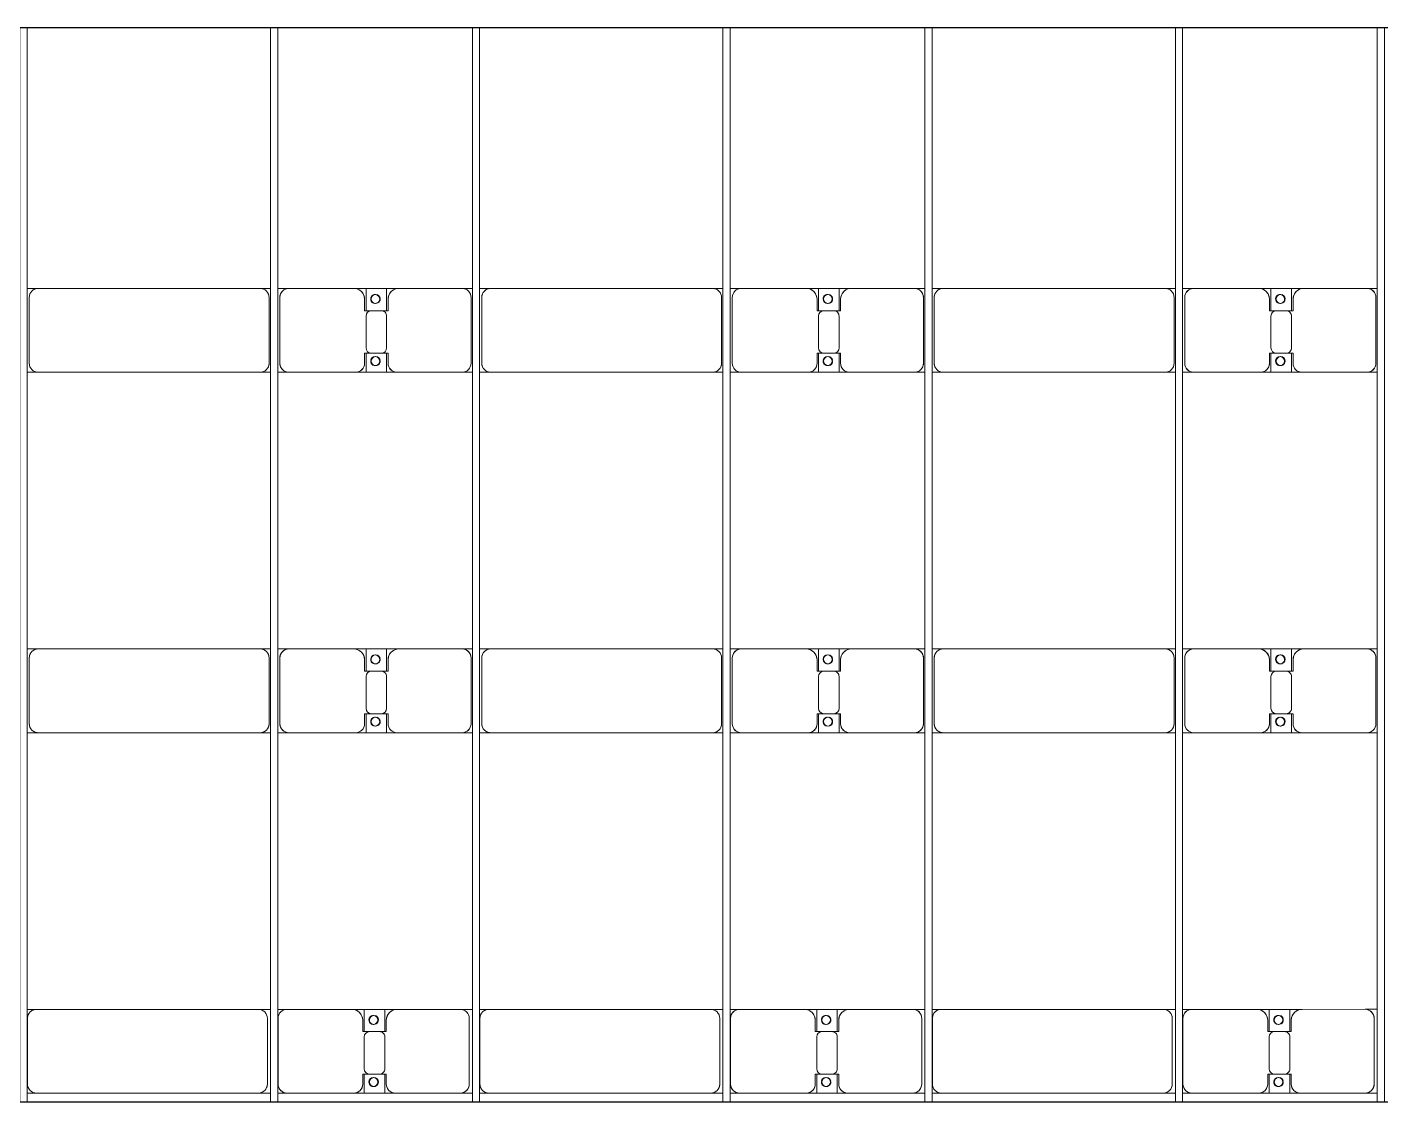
# Model space of a CAD drawing. Header units: millimetres. Extents: x -248177 to 167033, y 156986 to 268923.
# Drawn here: x -211514 to -204003, y 234459 to 240423 of the extents above; entities that cross this region are included whole.
import ezdxf

# ---------------------------------------------------------------- set-up
doc = ezdxf.new("R2010")
doc.units = ezdxf.units.MM
for name, color, linetype, lineweight in [('A-DETL-MBND', 5, 'Continuous', 9), ('A-GENM', 13, 'Continuous', 9), ('S-BEAM', 12, 'Continuous', 9)]:
    doc.layers.add(name, color=color, linetype=linetype, lineweight=lineweight)

# ---------------------------------------------------------------- blocks, each defined once
blk = doc.blocks.new('Dai phao do pin - DẢI PHAO ĐỠ PIN-V11-BỐ TRÍ KHUNG KẾT CẤU BÈ PIN 02')
at = {"layer": 'A-DETL-MBND', "color": 8}
for p, q in [((14377.8, 241.6), (14439.7, 241.6)), ((14377.8, 241.6), (14439.7, 241.6)), ((15670.3, 241.6), (14439.7, 241.6)), ((15670.3, 241.6), (15727.8, 241.6)), ((15670.3, 241.6), (15727.8, 241.6)), ((15767.8, 241.6), (15829.7, 241.6)), ((15767.8, 241.6), (15829.7, 241.6)), ((16189.7, 241.6), (15829.7, 241.6)), ((16189.7, 241.6), (16372.2, 241.6)), ((16372.2, 241.6), (16189.7, 241.6)), ((16257.8, 241.6), (16440.3, 241.6)), ((16257.8, 116.2), (16257.8, 241.6)), ((16440.3, 241.6), (16257.8, 241.6)), ((16372.2, 241.6), (16372.2, 116.2)), ((16790.3, 241.6), (16440.3, 241.6)), ((16790.3, 241.6), (16847.8, 241.6)), ((16790.3, 241.6), (16847.8, 241.6)), ((16887.8, 241.6), (16949.7, 241.6)), ((16887.8, 241.6), (16949.7, 241.6)), ((18180.3, 241.6), (16949.7, 241.6)), ((18180.3, 241.6), (18237.8, 241.6)), ((18180.3, 241.6), (18237.8, 241.6)), ((18277.8, 241.6), (18339.7, 241.6)), ((18277.8, 241.6), (18339.7, 241.6)), ((18699.7, 241.6), (18339.7, 241.6)), ((18699.7, 241.6), (18882.2, 241.6)), ((18882.2, 241.6), (18699.7, 241.6)), ((18767.8, 241.6), (18950.3, 241.6)), ((18767.8, 116.2), (18767.8, 241.6)), ((18950.3, 241.6), (18767.8, 241.6)), ((18882.2, 241.6), (18882.2, 116.2)), ((19300.3, 241.6), (18950.3, 241.6)), ((19300.3, 241.6), (19357.8, 241.6)), ((19300.3, 241.6), (19357.8, 241.6)), ((19397.8, 241.6), (19459.7, 241.6)), ((19397.8, 241.6), (19459.7, 241.6)), ((20690.3, 241.6), (19459.7, 241.6)), ((20690.3, 241.6), (20747.8, 241.6)), ((20690.3, 241.6), (20747.8, 241.6)), ((20787.8, 241.6), (20849.7, 241.6)), ((20787.8, 241.6), (20849.7, 241.6)), ((21209.7, 241.6), (20849.7, 241.6)), ((21209.7, 241.6), (21392.2, 241.6)), ((21392.2, 241.6), (21209.7, 241.6)), ((21277.8, 241.6), (21460.3, 241.6)), ((21277.8, 116.2), (21277.8, 241.6)), ((21460.3, 241.6), (21277.8, 241.6)), ((21392.2, 241.6), (21392.2, 116.2)), ((21810.3, 241.6), (21460.3, 241.6)), ((21810.3, 241.6), (21867.8, 241.6)), ((21810.3, 241.6), (21867.8, 241.6)), ((14389.7, 191.6), (14389.7, -173.4)), ((15720.3, -173.4), (15720.3, 191.6)), ((15779.7, 191.6), (15779.7, -173.4)), ((16249.7, 118.2), (16249.7, 181.6)), ((16380.3, 181.6), (16380.3, 118.2)), ((16840.3, -173.4), (16840.3, 191.6)), ((16899.7, 191.6), (16899.7, -173.4)), ((18230.3, -173.4), (18230.3, 191.6)), ((18289.7, 191.6), (18289.7, -173.4)), ((18759.7, 118.2), (18759.7, 181.6)), ((18890.3, 181.6), (18890.3, 118.2)), ((19350.3, -173.4), (19350.3, 191.6)), ((19409.7, 191.6), (19409.7, -173.4)), ((20740.3, -173.4), (20740.3, 191.6)), ((20799.7, 191.6), (20799.7, -173.4)), ((21269.7, 118.2), (21269.7, 181.6)), ((21400.3, 181.6), (21400.3, 118.2)), ((21860.3, -173.4), (21860.3, 191.6)), ((16342.2, 118.2), (16249.7, 118.2)), ((16257.8, 88.2), (16257.8, -88.2)), ((16380.3, 118.2), (16287.8, 118.2)), ((16372.2, -88.2), (16372.2, 88.2)), ((18852.2, 118.2), (18759.7, 118.2)), ((18767.8, 88.2), (18767.8, -88.2)), ((18890.3, 118.2), (18797.8, 118.2)), ((18882.2, -88.2), (18882.2, 88.2)), ((21362.2, 118.2), (21269.7, 118.2)), ((21277.8, 88.2), (21277.8, -88.2)), ((21400.3, 118.2), (21307.8, 118.2)), ((21392.2, -88.2), (21392.2, 88.2)), ((16249.7, -173.4), (16249.7, -118.2)), ((16249.7, -118.2), (16342.2, -118.2)), ((16257.8, -223.4), (16257.8, -116.2)), ((16287.8, -118.2), (16380.3, -118.2)), ((16372.2, -116.2), (16372.2, -223.4)), ((16380.3, -118.2), (16380.3, -173.4)), ((18759.7, -173.4), (18759.7, -118.2)), ((18759.7, -118.2), (18852.2, -118.2)), ((18767.8, -223.4), (18767.8, -116.2)), ((18797.8, -118.2), (18890.3, -118.2)), ((18882.2, -116.2), (18882.2, -223.4)), ((18890.3, -118.2), (18890.3, -173.4)), ((21269.7, -173.4), (21269.7, -118.2)), ((21269.7, -118.2), (21362.2, -118.2)), ((21277.8, -223.4), (21277.8, -116.2)), ((21307.8, -118.2), (21400.3, -118.2)), ((21392.2, -116.2), (21392.2, -223.4)), ((21400.3, -118.2), (21400.3, -173.4)), ((14439.7, -223.4), (14377.8, -223.4)), ((14439.7, -223.4), (14377.8, -223.4)), ((14439.7, -223.4), (15670.3, -223.4)), ((15727.8, -223.4), (15670.3, -223.4)), ((15727.8, -223.4), (15670.3, -223.4)), ((15829.7, -223.4), (15767.8, -223.4)), ((15829.7, -223.4), (15767.8, -223.4)), ((15829.7, -223.4), (16199.7, -223.4)), ((16372.2, -223.4), (16199.7, -223.4)), ((16199.7, -223.4), (16372.2, -223.4)), ((16430.3, -223.4), (16257.8, -223.4)), ((16257.8, -223.4), (16430.3, -223.4)), ((16430.3, -223.4), (16790.3, -223.4)), ((16847.8, -223.4), (16790.3, -223.4)), ((16847.8, -223.4), (16790.3, -223.4)), ((16949.7, -223.4), (16887.8, -223.4)), ((16949.7, -223.4), (16887.8, -223.4)), ((16949.7, -223.4), (18180.3, -223.4)), ((18237.8, -223.4), (18180.3, -223.4)), ((18237.8, -223.4), (18180.3, -223.4)), ((18339.7, -223.4), (18277.8, -223.4)), ((18339.7, -223.4), (18277.8, -223.4)), ((18339.7, -223.4), (18709.7, -223.4)), ((18882.2, -223.4), (18709.7, -223.4)), ((18709.7, -223.4), (18882.2, -223.4)), ((18940.3, -223.4), (18767.8, -223.4)), ((18767.8, -223.4), (18940.3, -223.4)), ((18940.3, -223.4), (19300.3, -223.4)), ((19357.8, -223.4), (19300.3, -223.4)), ((19357.8, -223.4), (19300.3, -223.4)), ((19459.7, -223.4), (19397.8, -223.4)), ((19459.7, -223.4), (19397.8, -223.4)), ((19459.7, -223.4), (20690.3, -223.4)), ((20747.8, -223.4), (20690.3, -223.4)), ((20747.8, -223.4), (20690.3, -223.4)), ((20849.7, -223.4), (20787.8, -223.4)), ((20849.7, -223.4), (20787.8, -223.4)), ((20849.7, -223.4), (21219.7, -223.4)), ((21392.2, -223.4), (21219.7, -223.4)), ((21219.7, -223.4), (21392.2, -223.4)), ((21450.3, -223.4), (21277.8, -223.4)), ((21277.8, -223.4), (21450.3, -223.4)), ((21450.3, -223.4), (21810.3, -223.4)), ((21867.8, -223.4), (21810.3, -223.4)), ((21867.8, -223.4), (21810.3, -223.4))]:
    blk.add_line(p, q, dxfattribs=at)
for centre, radius, start, end in [((14439.7, 191.6), 50, 90, 180), ((14439.7, 191.6), 50, 105, 135), ((15670.3, 191.6), 50, 360, 90), ((15670.3, 191.6), 50, 60, 90), ((15829.7, 191.6), 50, 90, 180), ((15829.7, 191.6), 50, 105, 180), ((16189.7, 181.6), 60, 0, 90), ((16189.7, 181.6), 60, 0, 60), ((16440.3, 181.6), 60, 90, 180), ((16440.3, 181.6), 60, 120, 180), ((16790.3, 191.6), 50, 0, 90), ((16790.3, 191.6), 50, 0, 75), ((16949.7, 191.6), 50, 90, 180), ((16949.7, 191.6), 50, 105, 135), ((18180.3, 191.6), 50, 360, 90), ((18180.3, 191.6), 50, 60, 90), ((18339.7, 191.6), 50, 90, 180), ((18339.7, 191.6), 50, 105, 180), ((18699.7, 181.6), 60, 360, 90), ((18699.7, 181.6), 60, 360, 60), ((18950.3, 181.6), 60, 90, 180), ((18950.3, 181.6), 60, 120, 180), ((19300.3, 191.6), 50, 360, 90), ((19300.3, 191.6), 50, 360, 75), ((19459.7, 191.6), 50, 90, 180), ((19459.7, 191.6), 50, 105, 135), ((20690.3, 191.6), 50, 360, 90), ((20690.3, 191.6), 50, 60, 90), ((20849.7, 191.6), 50, 90, 180), ((20849.7, 191.6), 50, 105, 180), ((21209.7, 181.6), 60, 0, 90), ((21209.7, 181.6), 60, 0, 60), ((21460.3, 181.6), 60, 90, 180), ((21460.3, 181.6), 60, 120, 180), ((21810.3, 191.6), 50, 360, 90), ((21810.3, 191.6), 50, 360, 75), ((14439.7, 191.6), 50, 150, 180), ((15670.3, 191.6), 50, 15, 30), ((16308.6, 183.2), 25, 0, 180), ((16308.6, 183.2), 25, 180, 0), ((16308.6, 183.2), 25, 0, 165), ((16311.4, 183.2), 25, 360, 180), ((16311.4, 183.2), 25, 90, 180), ((16311.4, 183.2), 25, 180, 0), ((16311.4, 183.2), 25, 180, 300), ((16308.6, 183.2), 25, 210, 0), ((16311.4, 183.2), 25, 15, 75), ((16311.4, 183.2), 25, 330, 345), ((16949.7, 191.6), 50, 150, 180), ((18180.3, 191.6), 50, 15, 30), ((18818.6, 183.2), 25, 0, 180), ((18818.6, 183.2), 25, 180, 360), ((18818.6, 183.2), 25, 0, 165), ((18821.4, 183.2), 25, 0, 180), ((18821.4, 183.2), 25, 90, 180), ((18821.4, 183.2), 25, 180, 0), ((18821.4, 183.2), 25, 180, 300), ((18818.6, 183.2), 25, 210, 0), ((18821.4, 183.2), 25, 15, 75), ((18821.4, 183.2), 25, 330, 345), ((19459.7, 191.6), 50, 150, 180), ((20690.3, 191.6), 50, 15, 30), ((21328.6, 183.2), 25, 360, 180), ((21328.6, 183.2), 25, 180, 0), ((21328.6, 183.2), 25, 360, 165), ((21331.4, 183.2), 25, 0, 180), ((21331.4, 183.2), 25, 90, 180), ((21331.4, 183.2), 25, 180, 0), ((21331.4, 183.2), 25, 180, 300), ((21328.6, 183.2), 25, 210, 0), ((21331.4, 183.2), 25, 15, 75), ((21331.4, 183.2), 25, 330, 345), ((16287.8, 88.2), 30, 90, 180), ((16342.2, 88.2), 30, 360, 90), ((18797.8, 88.2), 30, 90, 180), ((18852.2, 88.2), 30, 360, 90), ((21307.8, 88.2), 30, 90, 180), ((21362.2, 88.2), 30, 0, 90), ((16287.8, -88.2), 30, 180, 270), ((16308.6, -161.8), 25, 360, 180), ((16308.6, -161.8), 25, 105, 165), ((16311.4, -161.8), 25, 360, 180), ((16311.4, -161.8), 25, 105, 180), ((16308.6, -161.8), 25, 360, 75), ((16311.4, -161.8), 25, 15, 75), ((16342.2, -88.2), 30, 270, 360), ((18797.8, -88.2), 30, 180, 270), ((18818.6, -161.8), 25, 360, 180), ((18818.6, -161.8), 25, 105, 165), ((18821.4, -161.8), 25, 0, 180), ((18821.4, -161.8), 25, 105, 180), ((18818.6, -161.8), 25, 360, 75), ((18821.4, -161.8), 25, 15, 75), ((18852.2, -88.2), 30, 270, 360), ((21307.8, -88.2), 30, 180, 270), ((21328.6, -161.8), 25, 360, 180), ((21328.6, -161.8), 25, 105, 165), ((21331.4, -161.8), 25, 360, 180), ((21331.4, -161.8), 25, 105, 180), ((21328.6, -161.8), 25, 0, 75), ((21331.4, -161.8), 25, 15, 75), ((21362.2, -88.2), 30, 270, 0), ((14439.7, -173.4), 50, 180, 270), ((14439.7, -173.4), 50, 180, 210), ((14439.7, -173.4), 50, 240, 270), ((15670.3, -173.4), 50, 270, 360), ((15670.3, -173.4), 50, 285, 300), ((15670.3, -173.4), 50, 330, 360), ((15829.7, -173.4), 50, 180, 270), ((15829.7, -173.4), 50, 180, 255), ((16199.7, -173.4), 50, 270, 360), ((16199.7, -173.4), 50, 285, 360), ((16308.6, -161.8), 25, 180, 0), ((16308.6, -161.8), 25, 195, 360), ((16311.4, -161.8), 25, 180, 0), ((16311.4, -161.8), 25, 180, 270), ((16311.4, -161.8), 25, 285, 345), ((16430.3, -173.4), 50, 180, 270), ((16430.3, -173.4), 50, 180, 255), ((16790.3, -173.4), 50, 270, 360), ((16790.3, -173.4), 50, 285, 360), ((16949.7, -173.4), 50, 180, 270), ((16949.7, -173.4), 50, 180, 210), ((16949.7, -173.4), 50, 240, 270), ((18180.3, -173.4), 50, 270, 360), ((18180.3, -173.4), 50, 285, 300), ((18180.3, -173.4), 50, 330, 360), ((18339.7, -173.4), 50, 180, 270), ((18339.7, -173.4), 50, 180, 255), ((18709.7, -173.4), 50, 270, 0), ((18709.7, -173.4), 50, 285, 0), ((18818.6, -161.8), 25, 180, 360), ((18818.6, -161.8), 25, 195, 360), ((18821.4, -161.8), 25, 180, 0), ((18821.4, -161.8), 25, 180, 270), ((18821.4, -161.8), 25, 285, 345), ((18940.3, -173.4), 50, 180, 270), ((18940.3, -173.4), 50, 180, 255), ((19300.3, -173.4), 50, 270, 0), ((19300.3, -173.4), 50, 285, 360), ((19459.7, -173.4), 50, 180, 270), ((19459.7, -173.4), 50, 180, 210), ((19459.7, -173.4), 50, 240, 270), ((20690.3, -173.4), 50, 270, 360), ((20690.3, -173.4), 50, 285, 300), ((20690.3, -173.4), 50, 330, 360), ((20849.7, -173.4), 50, 180, 270), ((20849.7, -173.4), 50, 180, 255), ((21219.7, -173.4), 50, 270, 360), ((21219.7, -173.4), 50, 285, 0), ((21328.6, -161.8), 25, 180, 0), ((21328.6, -161.8), 25, 195, 0), ((21331.4, -161.8), 25, 180, 0), ((21331.4, -161.8), 25, 180, 270), ((21331.4, -161.8), 25, 285, 345), ((21450.3, -173.4), 50, 180, 270), ((21450.3, -173.4), 50, 180, 255), ((21810.3, -173.4), 50, 270, 0), ((21810.3, -173.4), 50, 285, 360)]:
    blk.add_arc(centre, radius, start, end, dxfattribs=at)
blk = doc.blocks.new('Dai phao do pin - DẢI PHAO ĐỠ PIN-V12-BỐ TRÍ KHUNG KẾT CẤU BÈ PIN 02')
at = {"layer": 'A-DETL-MBND', "color": 8}
for p, q in [((14377.8, 241.6), (14439.7, 241.6)), ((14377.8, 241.6), (14439.7, 241.6)), ((15670.3, 241.6), (14439.7, 241.6)), ((15670.3, 241.6), (15727.8, 241.6)), ((15670.3, 241.6), (15727.8, 241.6)), ((15767.8, 241.6), (15829.7, 241.6)), ((15767.8, 241.6), (15829.7, 241.6)), ((16189.7, 241.6), (15829.7, 241.6)), ((16189.7, 241.6), (16372.2, 241.6)), ((16372.2, 241.6), (16189.7, 241.6)), ((16257.8, 241.6), (16440.3, 241.6)), ((16257.8, 116.2), (16257.8, 241.6)), ((16440.3, 241.6), (16257.8, 241.6)), ((16372.2, 241.6), (16372.2, 116.2)), ((16790.3, 241.6), (16440.3, 241.6)), ((16790.3, 241.6), (16847.8, 241.6)), ((16790.3, 241.6), (16847.8, 241.6)), ((16887.8, 241.6), (16949.7, 241.6)), ((16887.8, 241.6), (16949.7, 241.6)), ((18180.3, 241.6), (16949.7, 241.6)), ((18180.3, 241.6), (18237.8, 241.6)), ((18180.3, 241.6), (18237.8, 241.6)), ((18277.8, 241.6), (18339.7, 241.6)), ((18277.8, 241.6), (18339.7, 241.6)), ((18699.7, 241.6), (18339.7, 241.6)), ((18699.7, 241.6), (18882.2, 241.6)), ((18882.2, 241.6), (18699.7, 241.6)), ((18767.8, 241.6), (18950.3, 241.6)), ((18767.8, 116.2), (18767.8, 241.6)), ((18950.3, 241.6), (18767.8, 241.6)), ((18882.2, 241.6), (18882.2, 116.2)), ((19300.3, 241.6), (18950.3, 241.6)), ((19300.3, 241.6), (19357.8, 241.6)), ((19300.3, 241.6), (19357.8, 241.6)), ((19397.8, 241.6), (19459.7, 241.6)), ((19397.8, 241.6), (19459.7, 241.6)), ((20690.3, 241.6), (19459.7, 241.6)), ((20690.3, 241.6), (20747.8, 241.6)), ((20690.3, 241.6), (20747.8, 241.6)), ((20787.8, 241.6), (20849.7, 241.6)), ((20787.8, 241.6), (20849.7, 241.6)), ((21209.7, 241.6), (20849.7, 241.6)), ((21209.7, 241.6), (21392.2, 241.6)), ((21392.2, 241.6), (21209.7, 241.6)), ((21277.8, 241.6), (21460.3, 241.6)), ((21277.8, 116.2), (21277.8, 241.6)), ((21460.3, 241.6), (21277.8, 241.6)), ((21392.2, 241.6), (21392.2, 116.2)), ((21810.3, 241.6), (21460.3, 241.6)), ((21810.3, 241.6), (21867.8, 241.6)), ((21810.3, 241.6), (21867.8, 241.6)), ((14389.7, 191.6), (14389.7, -173.4)), ((15720.3, -173.4), (15720.3, 191.6)), ((15779.7, 191.6), (15779.7, -173.4)), ((16249.7, 118.2), (16249.7, 181.6)), ((16380.3, 181.6), (16380.3, 118.2)), ((16840.3, -173.4), (16840.3, 191.6)), ((16899.7, 191.6), (16899.7, -173.4)), ((18230.3, -173.4), (18230.3, 191.6)), ((18289.7, 191.6), (18289.7, -173.4)), ((18759.7, 118.2), (18759.7, 181.6)), ((18890.3, 181.6), (18890.3, 118.2)), ((19350.3, -173.4), (19350.3, 191.6)), ((19409.7, 191.6), (19409.7, -173.4)), ((20740.3, -173.4), (20740.3, 191.6)), ((20799.7, 191.6), (20799.7, -173.4)), ((21269.7, 118.2), (21269.7, 181.6)), ((21400.3, 181.6), (21400.3, 118.2)), ((21860.3, -173.4), (21860.3, 191.6)), ((16342.2, 118.2), (16249.7, 118.2)), ((16257.8, 88.2), (16257.8, -88.2)), ((16380.3, 118.2), (16287.8, 118.2)), ((16372.2, -88.2), (16372.2, 88.2)), ((18852.2, 118.2), (18759.7, 118.2)), ((18767.8, 88.2), (18767.8, -88.2)), ((18890.3, 118.2), (18797.8, 118.2)), ((18882.2, -88.2), (18882.2, 88.2)), ((21362.2, 118.2), (21269.7, 118.2)), ((21277.8, 88.2), (21277.8, -88.2)), ((21400.3, 118.2), (21307.8, 118.2)), ((21392.2, -88.2), (21392.2, 88.2)), ((16249.7, -173.4), (16249.7, -118.2)), ((16249.7, -118.2), (16342.2, -118.2)), ((16257.8, -223.4), (16257.8, -116.2)), ((16287.8, -118.2), (16380.3, -118.2)), ((16372.2, -116.2), (16372.2, -223.4)), ((16380.3, -118.2), (16380.3, -173.4)), ((18759.7, -173.4), (18759.7, -118.2)), ((18759.7, -118.2), (18852.2, -118.2)), ((18767.8, -223.4), (18767.8, -116.2)), ((18797.8, -118.2), (18890.3, -118.2)), ((18882.2, -116.2), (18882.2, -223.4)), ((18890.3, -118.2), (18890.3, -173.4)), ((21269.7, -173.4), (21269.7, -118.2)), ((21269.7, -118.2), (21362.2, -118.2)), ((21277.8, -223.4), (21277.8, -116.2)), ((21307.8, -118.2), (21400.3, -118.2)), ((21392.2, -116.2), (21392.2, -223.4)), ((21400.3, -118.2), (21400.3, -173.4)), ((14439.7, -223.4), (14377.8, -223.4)), ((14439.7, -223.4), (14377.8, -223.4)), ((14439.7, -223.4), (15670.3, -223.4)), ((15727.8, -223.4), (15670.3, -223.4)), ((15727.8, -223.4), (15670.3, -223.4)), ((15829.7, -223.4), (15767.8, -223.4)), ((15829.7, -223.4), (15767.8, -223.4)), ((15829.7, -223.4), (16199.7, -223.4)), ((16372.2, -223.4), (16199.7, -223.4)), ((16199.7, -223.4), (16372.2, -223.4)), ((16430.3, -223.4), (16257.8, -223.4)), ((16257.8, -223.4), (16430.3, -223.4)), ((16430.3, -223.4), (16790.3, -223.4)), ((16847.8, -223.4), (16790.3, -223.4)), ((16847.8, -223.4), (16790.3, -223.4)), ((16949.7, -223.4), (16887.8, -223.4)), ((16949.7, -223.4), (16887.8, -223.4)), ((16949.7, -223.4), (18180.3, -223.4)), ((18237.8, -223.4), (18180.3, -223.4)), ((18237.8, -223.4), (18180.3, -223.4)), ((18339.7, -223.4), (18277.8, -223.4)), ((18339.7, -223.4), (18277.8, -223.4)), ((18339.7, -223.4), (18709.7, -223.4)), ((18882.2, -223.4), (18709.7, -223.4)), ((18709.7, -223.4), (18882.2, -223.4)), ((18940.3, -223.4), (18767.8, -223.4)), ((18767.8, -223.4), (18940.3, -223.4)), ((18940.3, -223.4), (19300.3, -223.4)), ((19357.8, -223.4), (19300.3, -223.4)), ((19357.8, -223.4), (19300.3, -223.4)), ((19459.7, -223.4), (19397.8, -223.4)), ((19459.7, -223.4), (19397.8, -223.4)), ((19459.7, -223.4), (20690.3, -223.4)), ((20747.8, -223.4), (20690.3, -223.4)), ((20747.8, -223.4), (20690.3, -223.4)), ((20849.7, -223.4), (20787.8, -223.4)), ((20849.7, -223.4), (20787.8, -223.4)), ((20849.7, -223.4), (21219.7, -223.4)), ((21392.2, -223.4), (21219.7, -223.4)), ((21219.7, -223.4), (21392.2, -223.4)), ((21450.3, -223.4), (21277.8, -223.4)), ((21277.8, -223.4), (21450.3, -223.4)), ((21450.3, -223.4), (21810.3, -223.4)), ((21867.8, -223.4), (21810.3, -223.4)), ((21867.8, -223.4), (21810.3, -223.4))]:
    blk.add_line(p, q, dxfattribs=at)
for centre, radius, start, end in [((14439.7, 191.6), 50, 90, 180), ((14439.7, 191.6), 50, 105, 135), ((15670.3, 191.6), 50, 360, 90), ((15670.3, 191.6), 50, 60, 90), ((15829.7, 191.6), 50, 90, 180), ((15829.7, 191.6), 50, 105, 180), ((16189.7, 181.6), 60, 0, 90), ((16189.7, 181.6), 60, 0, 60), ((16440.3, 181.6), 60, 90, 180), ((16440.3, 181.6), 60, 120, 180), ((16790.3, 191.6), 50, 0, 90), ((16790.3, 191.6), 50, 0, 75), ((16949.7, 191.6), 50, 90, 180), ((16949.7, 191.6), 50, 105, 135), ((18180.3, 191.6), 50, 360, 90), ((18180.3, 191.6), 50, 60, 90), ((18339.7, 191.6), 50, 90, 180), ((18339.7, 191.6), 50, 105, 180), ((18699.7, 181.6), 60, 360, 90), ((18699.7, 181.6), 60, 360, 60), ((18950.3, 181.6), 60, 90, 180), ((18950.3, 181.6), 60, 120, 180), ((19300.3, 191.6), 50, 360, 90), ((19300.3, 191.6), 50, 360, 75), ((19459.7, 191.6), 50, 90, 180), ((19459.7, 191.6), 50, 105, 135), ((20690.3, 191.6), 50, 360, 90), ((20690.3, 191.6), 50, 60, 90), ((20849.7, 191.6), 50, 90, 180), ((20849.7, 191.6), 50, 105, 180), ((21209.7, 181.6), 60, 0, 90), ((21209.7, 181.6), 60, 0, 60), ((21460.3, 181.6), 60, 90, 180), ((21460.3, 181.6), 60, 120, 180), ((21810.3, 191.6), 50, 360, 90), ((21810.3, 191.6), 50, 360, 75), ((14439.7, 191.6), 50, 150, 180), ((15670.3, 191.6), 50, 15, 30), ((16308.6, 183.2), 25, 0, 180), ((16308.6, 183.2), 25, 180, 0), ((16308.6, 183.2), 25, 0, 165), ((16311.4, 183.2), 25, 360, 180), ((16311.4, 183.2), 25, 90, 180), ((16311.4, 183.2), 25, 180, 0), ((16311.4, 183.2), 25, 180, 300), ((16308.6, 183.2), 25, 210, 0), ((16311.4, 183.2), 25, 15, 75), ((16311.4, 183.2), 25, 330, 345), ((16949.7, 191.6), 50, 150, 180), ((18180.3, 191.6), 50, 15, 30), ((18818.6, 183.2), 25, 0, 180), ((18818.6, 183.2), 25, 180, 360), ((18818.6, 183.2), 25, 0, 165), ((18821.4, 183.2), 25, 0, 180), ((18821.4, 183.2), 25, 90, 180), ((18821.4, 183.2), 25, 180, 0), ((18821.4, 183.2), 25, 180, 300), ((18818.6, 183.2), 25, 210, 0), ((18821.4, 183.2), 25, 15, 75), ((18821.4, 183.2), 25, 330, 345), ((19459.7, 191.6), 50, 150, 180), ((20690.3, 191.6), 50, 15, 30), ((21328.6, 183.2), 25, 360, 180), ((21328.6, 183.2), 25, 180, 0), ((21328.6, 183.2), 25, 360, 165), ((21331.4, 183.2), 25, 0, 180), ((21331.4, 183.2), 25, 90, 180), ((21331.4, 183.2), 25, 180, 0), ((21331.4, 183.2), 25, 180, 300), ((21328.6, 183.2), 25, 210, 0), ((21331.4, 183.2), 25, 15, 75), ((21331.4, 183.2), 25, 330, 345), ((16287.8, 88.2), 30, 90, 180), ((16342.2, 88.2), 30, 360, 90), ((18797.8, 88.2), 30, 90, 180), ((18852.2, 88.2), 30, 360, 90), ((21307.8, 88.2), 30, 90, 180), ((21362.2, 88.2), 30, 0, 90), ((16287.8, -88.2), 30, 180, 270), ((16308.6, -161.8), 25, 360, 180), ((16308.6, -161.8), 25, 105, 165), ((16311.4, -161.8), 25, 360, 180), ((16311.4, -161.8), 25, 105, 180), ((16308.6, -161.8), 25, 360, 75), ((16311.4, -161.8), 25, 15, 75), ((16342.2, -88.2), 30, 270, 360), ((18797.8, -88.2), 30, 180, 270), ((18818.6, -161.8), 25, 360, 180), ((18818.6, -161.8), 25, 105, 165), ((18821.4, -161.8), 25, 0, 180), ((18821.4, -161.8), 25, 105, 180), ((18818.6, -161.8), 25, 360, 75), ((18821.4, -161.8), 25, 15, 75), ((18852.2, -88.2), 30, 270, 360), ((21307.8, -88.2), 30, 180, 270), ((21328.6, -161.8), 25, 360, 180), ((21328.6, -161.8), 25, 105, 165), ((21331.4, -161.8), 25, 360, 180), ((21331.4, -161.8), 25, 105, 180), ((21328.6, -161.8), 25, 0, 75), ((21331.4, -161.8), 25, 15, 75), ((21362.2, -88.2), 30, 270, 0), ((14439.7, -173.4), 50, 180, 270), ((14439.7, -173.4), 50, 180, 210), ((14439.7, -173.4), 50, 240, 270), ((15670.3, -173.4), 50, 270, 360), ((15670.3, -173.4), 50, 285, 300), ((15670.3, -173.4), 50, 330, 360), ((15829.7, -173.4), 50, 180, 270), ((15829.7, -173.4), 50, 180, 255), ((16199.7, -173.4), 50, 270, 360), ((16199.7, -173.4), 50, 285, 360), ((16308.6, -161.8), 25, 180, 0), ((16308.6, -161.8), 25, 195, 360), ((16311.4, -161.8), 25, 180, 0), ((16311.4, -161.8), 25, 180, 270), ((16311.4, -161.8), 25, 285, 345), ((16430.3, -173.4), 50, 180, 270), ((16430.3, -173.4), 50, 180, 255), ((16790.3, -173.4), 50, 270, 360), ((16790.3, -173.4), 50, 285, 360), ((16949.7, -173.4), 50, 180, 270), ((16949.7, -173.4), 50, 180, 210), ((16949.7, -173.4), 50, 240, 270), ((18180.3, -173.4), 50, 270, 360), ((18180.3, -173.4), 50, 285, 300), ((18180.3, -173.4), 50, 330, 360), ((18339.7, -173.4), 50, 180, 270), ((18339.7, -173.4), 50, 180, 255), ((18709.7, -173.4), 50, 270, 0), ((18709.7, -173.4), 50, 285, 0), ((18818.6, -161.8), 25, 180, 360), ((18818.6, -161.8), 25, 195, 360), ((18821.4, -161.8), 25, 180, 0), ((18821.4, -161.8), 25, 180, 270), ((18821.4, -161.8), 25, 285, 345), ((18940.3, -173.4), 50, 180, 270), ((18940.3, -173.4), 50, 180, 255), ((19300.3, -173.4), 50, 270, 0), ((19300.3, -173.4), 50, 285, 360), ((19459.7, -173.4), 50, 180, 270), ((19459.7, -173.4), 50, 180, 210), ((19459.7, -173.4), 50, 240, 270), ((20690.3, -173.4), 50, 270, 360), ((20690.3, -173.4), 50, 285, 300), ((20690.3, -173.4), 50, 330, 360), ((20849.7, -173.4), 50, 180, 270), ((20849.7, -173.4), 50, 180, 255), ((21219.7, -173.4), 50, 270, 360), ((21219.7, -173.4), 50, 285, 0), ((21328.6, -161.8), 25, 180, 0), ((21328.6, -161.8), 25, 195, 0), ((21331.4, -161.8), 25, 180, 0), ((21331.4, -161.8), 25, 180, 270), ((21331.4, -161.8), 25, 285, 345), ((21450.3, -173.4), 50, 180, 270), ((21450.3, -173.4), 50, 180, 255), ((21810.3, -173.4), 50, 270, 0), ((21810.3, -173.4), 50, 285, 360)]:
    blk.add_arc(centre, radius, start, end, dxfattribs=at)
blk = doc.blocks.new('Dai phao do pin - DẢI PHAO ĐỠ PIN-15697-BỐ TRÍ KHUNG KẾT CẤU BÈ PIN 02')
at = {"layer": 'A-DETL-MBND', "color": 8}
for p, q in [((26937.8, 241.6), (26989.7, 241.6)), ((26937.8, 241.6), (26989.7, 241.6)), ((28220.3, 241.6), (26989.7, 241.6)), ((28220.3, 241.6), (28287.8, 241.6)), ((28220.3, 241.6), (28287.8, 241.6)), ((28327.8, 241.6), (28379.7, 241.6)), ((28327.8, 241.6), (28379.7, 241.6)), ((28739.7, 241.6), (28379.7, 241.6)), ((28739.7, 241.6), (28922.2, 241.6)), ((28922.2, 241.6), (28739.7, 241.6)), ((28807.8, 241.6), (28990.3, 241.6)), ((28807.8, 116.2), (28807.8, 241.6)), ((28990.3, 241.6), (28807.8, 241.6)), ((28922.2, 241.6), (28922.2, 116.2)), ((29340.3, 241.6), (28990.3, 241.6)), ((29340.3, 241.6), (29407.8, 241.6)), ((29340.3, 241.6), (29407.8, 241.6)), ((29447.8, 241.6), (29499.7, 241.6)), ((29447.8, 241.6), (29499.7, 241.6)), ((30730.3, 241.6), (29499.7, 241.6)), ((30730.3, 241.6), (30797.8, 241.6)), ((30730.3, 241.6), (30797.8, 241.6)), ((30837.8, 241.6), (30889.7, 241.6)), ((30837.8, 241.6), (30889.7, 241.6)), ((31249.7, 241.6), (30889.7, 241.6)), ((31249.7, 241.6), (31432.2, 241.6)), ((31432.2, 241.6), (31249.7, 241.6)), ((31317.8, 241.6), (31500.3, 241.6)), ((31317.8, 116.2), (31317.8, 241.6)), ((31500.3, 241.6), (31317.8, 241.6)), ((31432.2, 241.6), (31432.2, 116.2)), ((31850.3, 241.6), (31500.3, 241.6)), ((31850.3, 241.6), (31917.8, 241.6)), ((31850.3, 241.6), (31917.8, 241.6)), ((31957.8, 241.6), (32009.7, 241.6)), ((31957.8, 241.6), (32009.7, 241.6)), ((33240.3, 241.6), (32009.7, 241.6)), ((33240.3, 241.6), (33307.8, 241.6)), ((33240.3, 241.6), (33307.8, 241.6)), ((33347.8, 241.6), (33399.7, 241.6)), ((33347.8, 241.6), (33399.7, 241.6)), ((33759.7, 241.6), (33399.7, 241.6)), ((33759.7, 241.6), (33942.2, 241.6)), ((33942.2, 241.6), (33759.7, 241.6)), ((33827.8, 241.6), (34010.3, 241.6)), ((33827.8, 116.2), (33827.8, 241.6)), ((34010.3, 241.6), (33827.8, 241.6)), ((33942.2, 241.6), (33942.2, 116.2)), ((34360.3, 241.6), (34010.3, 241.6)), ((34360.3, 241.6), (34427.8, 241.6)), ((34360.3, 241.6), (34427.8, 241.6)), ((26939.7, 191.6), (26939.7, -173.4)), ((28270.3, -173.4), (28270.3, 191.6)), ((28329.7, 191.6), (28329.7, -173.4)), ((28799.7, 118.2), (28799.7, 181.6)), ((28930.3, 181.6), (28930.3, 118.2)), ((29390.3, -173.4), (29390.3, 191.6)), ((29449.7, 191.6), (29449.7, -173.4)), ((30780.3, -173.4), (30780.3, 191.6)), ((30839.7, 191.6), (30839.7, -173.4)), ((31309.7, 118.2), (31309.7, 181.6)), ((31440.3, 181.6), (31440.3, 118.2)), ((31900.3, -173.4), (31900.3, 191.6)), ((31959.7, 191.6), (31959.7, -173.4)), ((33290.3, -173.4), (33290.3, 191.6)), ((33349.7, 191.6), (33349.7, -173.4)), ((33819.7, 118.2), (33819.7, 181.6)), ((33950.3, 181.6), (33950.3, 118.2)), ((34410.3, -173.4), (34410.3, 191.6)), ((28892.2, 118.2), (28799.7, 118.2)), ((28807.8, 88.2), (28807.8, -88.2)), ((28930.3, 118.2), (28837.8, 118.2)), ((28922.2, -88.2), (28922.2, 88.2)), ((31402.2, 118.2), (31309.7, 118.2)), ((31317.8, 88.2), (31317.8, -88.2)), ((31440.3, 118.2), (31347.8, 118.2)), ((31432.2, -88.2), (31432.2, 88.2)), ((33912.2, 118.2), (33819.7, 118.2)), ((33827.8, 88.2), (33827.8, -88.2)), ((33950.3, 118.2), (33857.8, 118.2)), ((33942.2, -88.2), (33942.2, 88.2)), ((28799.7, -173.4), (28799.7, -118.2)), ((28799.7, -118.2), (28892.2, -118.2)), ((28807.8, -223.4), (28807.8, -116.2)), ((28837.8, -118.2), (28930.3, -118.2)), ((28922.2, -116.2), (28922.2, -223.4)), ((28930.3, -118.2), (28930.3, -173.4)), ((31309.7, -173.4), (31309.7, -118.2)), ((31309.7, -118.2), (31402.2, -118.2)), ((31317.8, -223.4), (31317.8, -116.2)), ((31347.8, -118.2), (31440.3, -118.2)), ((31432.2, -116.2), (31432.2, -223.4)), ((31440.3, -118.2), (31440.3, -173.4)), ((33819.7, -173.4), (33819.7, -118.2)), ((33819.7, -118.2), (33912.2, -118.2)), ((33827.8, -223.4), (33827.8, -116.2)), ((33857.8, -118.2), (33950.3, -118.2)), ((33942.2, -116.2), (33942.2, -223.4)), ((33950.3, -118.2), (33950.3, -173.4)), ((26989.7, -223.4), (26937.8, -223.4)), ((26989.7, -223.4), (26937.8, -223.4)), ((26989.7, -223.4), (28220.3, -223.4)), ((28287.8, -223.4), (28220.3, -223.4)), ((28287.8, -223.4), (28220.3, -223.4)), ((28379.7, -223.4), (28327.8, -223.4)), ((28379.7, -223.4), (28327.8, -223.4)), ((28379.7, -223.4), (28749.7, -223.4)), ((28922.2, -223.4), (28749.7, -223.4)), ((28749.7, -223.4), (28922.2, -223.4)), ((28980.3, -223.4), (28807.8, -223.4)), ((28807.8, -223.4), (28980.3, -223.4)), ((28980.3, -223.4), (29340.3, -223.4)), ((29407.8, -223.4), (29340.3, -223.4)), ((29407.8, -223.4), (29340.3, -223.4)), ((29499.7, -223.4), (29447.8, -223.4)), ((29499.7, -223.4), (29447.8, -223.4)), ((29499.7, -223.4), (30730.3, -223.4)), ((30797.8, -223.4), (30730.3, -223.4)), ((30797.8, -223.4), (30730.3, -223.4)), ((30889.7, -223.4), (30837.8, -223.4)), ((30889.7, -223.4), (30837.8, -223.4)), ((30889.7, -223.4), (31259.7, -223.4)), ((31432.2, -223.4), (31259.7, -223.4)), ((31259.7, -223.4), (31432.2, -223.4)), ((31490.3, -223.4), (31317.8, -223.4)), ((31317.8, -223.4), (31490.3, -223.4)), ((31490.3, -223.4), (31850.3, -223.4)), ((31917.8, -223.4), (31850.3, -223.4)), ((31917.8, -223.4), (31850.3, -223.4)), ((32009.7, -223.4), (31957.8, -223.4)), ((32009.7, -223.4), (31957.8, -223.4)), ((32009.7, -223.4), (33240.3, -223.4)), ((33307.8, -223.4), (33240.3, -223.4)), ((33307.8, -223.4), (33240.3, -223.4)), ((33399.7, -223.4), (33347.8, -223.4)), ((33399.7, -223.4), (33347.8, -223.4)), ((33399.7, -223.4), (33769.7, -223.4)), ((33942.2, -223.4), (33769.7, -223.4)), ((33769.7, -223.4), (33942.2, -223.4)), ((34000.3, -223.4), (33827.8, -223.4)), ((33827.8, -223.4), (34000.3, -223.4)), ((34000.3, -223.4), (34360.3, -223.4)), ((34427.8, -223.4), (34360.3, -223.4)), ((34427.8, -223.4), (34360.3, -223.4))]:
    blk.add_line(p, q, dxfattribs=at)
for centre, radius, start, end in [((26989.7, 191.6), 50, 90, 180), ((26989.7, 191.6), 50, 105, 135), ((28220.3, 191.6), 50, 360, 90), ((28220.3, 191.6), 50, 60, 90), ((28379.7, 191.6), 50, 90, 180), ((28379.7, 191.6), 50, 105, 180), ((28739.7, 181.6), 60, 360, 90), ((28739.7, 181.6), 60, 360, 60), ((28990.3, 181.6), 60, 90, 180), ((28990.3, 181.6), 60, 120, 180), ((29340.3, 191.6), 50, 360, 90), ((29340.3, 191.6), 50, 360, 75), ((29499.7, 191.6), 50, 90, 180), ((29499.7, 191.6), 50, 105, 135), ((30730.3, 191.6), 50, 0, 90), ((30730.3, 191.6), 50, 60, 90), ((30889.7, 191.6), 50, 90, 180), ((30889.7, 191.6), 50, 105, 180), ((31249.7, 181.6), 60, 0, 90), ((31249.7, 181.6), 60, 0, 60), ((31500.3, 181.6), 60, 90, 180), ((31500.3, 181.6), 60, 120, 180), ((31850.3, 191.6), 50, 360, 90), ((31850.3, 191.6), 50, 360, 75), ((32009.7, 191.6), 50, 90, 180), ((32009.7, 191.6), 50, 105, 135), ((33240.3, 191.6), 50, 0, 90), ((33240.3, 191.6), 50, 60, 90), ((33399.7, 191.6), 50, 90, 180), ((33399.7, 191.6), 50, 105, 180), ((33759.7, 181.6), 60, 360, 90), ((33759.7, 181.6), 60, 360, 60), ((34010.3, 181.6), 60, 90, 180), ((34010.3, 181.6), 60, 120, 180), ((34360.3, 191.6), 50, 360, 90), ((34360.3, 191.6), 50, 360, 75), ((26989.7, 191.6), 50, 150, 180), ((28220.3, 191.6), 50, 15, 30), ((28858.6, 183.2), 25, 0, 180), ((28858.6, 183.2), 25, 180, 0), ((28858.6, 183.2), 25, 360, 165), ((28861.4, 183.2), 25, 360, 180), ((28861.4, 183.2), 25, 90, 180), ((28861.4, 183.2), 25, 180, 0), ((28861.4, 183.2), 25, 180, 300), ((28858.6, 183.2), 25, 210, 0), ((28861.4, 183.2), 25, 15, 75), ((28861.4, 183.2), 25, 330, 345), ((29499.7, 191.6), 50, 150, 180), ((30730.3, 191.6), 50, 15, 30), ((31368.6, 183.2), 25, 360, 180), ((31368.6, 183.2), 25, 180, 360), ((31368.6, 183.2), 25, 360, 165), ((31371.4, 183.2), 25, 360, 180), ((31371.4, 183.2), 25, 90, 180), ((31371.4, 183.2), 25, 180, 0), ((31371.4, 183.2), 25, 180, 300), ((31368.6, 183.2), 25, 210, 360), ((31371.4, 183.2), 25, 15, 75), ((31371.4, 183.2), 25, 330, 345), ((32009.7, 191.6), 50, 150, 180), ((33240.3, 191.6), 50, 15, 30), ((33878.6, 183.2), 25, 360, 180), ((33878.6, 183.2), 25, 180, 0), ((33878.6, 183.2), 25, 360, 165), ((33881.4, 183.2), 25, 0, 180), ((33881.4, 183.2), 25, 90, 180), ((33881.4, 183.2), 25, 180, 0), ((33881.4, 183.2), 25, 180, 300), ((33878.6, 183.2), 25, 210, 0), ((33881.4, 183.2), 25, 15, 75), ((33881.4, 183.2), 25, 330, 345), ((28837.8, 88.2), 30, 90, 180), ((28892.2, 88.2), 30, 0, 90), ((31347.8, 88.2), 30, 90, 180), ((31402.2, 88.2), 30, 0, 90), ((33857.8, 88.2), 30, 90, 180), ((33912.2, 88.2), 30, 0, 90), ((28837.8, -88.2), 30, 180, 270), ((28858.6, -161.8), 25, 360, 180), ((28858.6, -161.8), 25, 105, 165), ((28861.4, -161.8), 25, 360, 180), ((28861.4, -161.8), 25, 105, 180), ((28858.6, -161.8), 25, 360, 75), ((28861.4, -161.8), 25, 15, 75), ((28892.2, -88.2), 30, 270, 0), ((31347.8, -88.2), 30, 180, 270), ((31368.6, -161.8), 25, 360, 180), ((31368.6, -161.8), 25, 105, 165), ((31371.4, -161.8), 25, 0, 180), ((31371.4, -161.8), 25, 105, 180), ((31368.6, -161.8), 25, 360, 75), ((31371.4, -161.8), 25, 15, 75), ((31402.2, -88.2), 30, 270, 0), ((33857.8, -88.2), 30, 180, 270), ((33878.6, -161.8), 25, 360, 180), ((33878.6, -161.8), 25, 105, 165), ((33881.4, -161.8), 25, 0, 180), ((33881.4, -161.8), 25, 105, 180), ((33878.6, -161.8), 25, 360, 75), ((33881.4, -161.8), 25, 15, 75), ((33912.2, -88.2), 30, 270, 0), ((26989.7, -173.4), 50, 180, 270), ((26989.7, -173.4), 50, 180, 210), ((26989.7, -173.4), 50, 240, 270), ((28220.3, -173.4), 50, 270, 0), ((28220.3, -173.4), 50, 285, 300), ((28220.3, -173.4), 50, 330, 360), ((28379.7, -173.4), 50, 180, 270), ((28379.7, -173.4), 50, 180, 255), ((28749.7, -173.4), 50, 270, 360), ((28749.7, -173.4), 50, 285, 360), ((28858.6, -161.8), 25, 180, 0), ((28858.6, -161.8), 25, 195, 0), ((28861.4, -161.8), 25, 180, 0), ((28861.4, -161.8), 25, 180, 270), ((28861.4, -161.8), 25, 285, 345), ((28980.3, -173.4), 50, 180, 270), ((28980.3, -173.4), 50, 180, 255), ((29340.3, -173.4), 50, 270, 360), ((29340.3, -173.4), 50, 285, 0), ((29499.7, -173.4), 50, 180, 270), ((29499.7, -173.4), 50, 180, 210), ((29499.7, -173.4), 50, 240, 270), ((30730.3, -173.4), 50, 270, 0), ((30730.3, -173.4), 50, 285, 300), ((30730.3, -173.4), 50, 330, 360), ((30889.7, -173.4), 50, 180, 270), ((30889.7, -173.4), 50, 180, 255), ((31259.7, -173.4), 50, 270, 360), ((31259.7, -173.4), 50, 285, 360), ((31368.6, -161.8), 25, 180, 360), ((31368.6, -161.8), 25, 195, 360), ((31371.4, -161.8), 25, 180, 0), ((31371.4, -161.8), 25, 180, 270), ((31371.4, -161.8), 25, 285, 345), ((31490.3, -173.4), 50, 180, 270), ((31490.3, -173.4), 50, 180, 255), ((31850.3, -173.4), 50, 270, 360), ((31850.3, -173.4), 50, 285, 360), ((32009.7, -173.4), 50, 180, 270), ((32009.7, -173.4), 50, 180, 210), ((32009.7, -173.4), 50, 240, 270), ((33240.3, -173.4), 50, 270, 360), ((33240.3, -173.4), 50, 285, 300), ((33240.3, -173.4), 50, 330, 0), ((33399.7, -173.4), 50, 180, 270), ((33399.7, -173.4), 50, 180, 255), ((33769.7, -173.4), 50, 270, 360), ((33769.7, -173.4), 50, 285, 360), ((33878.6, -161.8), 25, 180, 0), ((33878.6, -161.8), 25, 195, 360), ((33881.4, -161.8), 25, 180, 0), ((33881.4, -161.8), 25, 180, 270), ((33881.4, -161.8), 25, 285, 345), ((34000.3, -173.4), 50, 180, 270), ((34000.3, -173.4), 50, 180, 255), ((34360.3, -173.4), 50, 270, 0), ((34360.3, -173.4), 50, 285, 360)]:
    blk.add_arc(centre, radius, start, end, dxfattribs=at)
blk = doc.blocks.new('Dầm C52 - Dầm C52-V97-BỐ TRÍ KHUNG KẾT CẤU BÈ PIN 02')
at = {"layer": 'S-BEAM', "color": 1}
for p, q in [((13807.1, 20), (19767.1, 20)), ((19767.1, -20), (13807.1, -20))]:
    blk.add_line(p, q, dxfattribs=at)
blk = doc.blocks.new('Dầm C52 - Dầm C52-24593-BỐ TRÍ KHUNG KẾT CẤU BÈ PIN 02')
at = {"layer": 'S-BEAM', "color": 1}
for p, q in [((21861.8, 20), (27821.8, 20)), ((27821.8, -20), (21861.8, -20))]:
    blk.add_line(p, q, dxfattribs=at)
blk = doc.blocks.new('Dầm C52 - Hộp 40x60-25238-BỐ TRÍ KHUNG KẾT CẤU BÈ PIN 02')
at = {"layer": 'S-BEAM', "color": 3, "lineweight": 25}
blk.add_line((-152122.8, 20), (-79694.5, 20), dxfattribs=at)
blk = doc.blocks.new('Dầm C52 - Hộp 40x60-25239-BỐ TRÍ KHUNG KẾT CẤU BÈ PIN 02')
at = {"layer": 'S-BEAM', "color": 3, "lineweight": 25}
blk.add_line((146407.2, -20), (-146407.2, -20), dxfattribs=at)
blk = doc.blocks.new('HOBANMONG_BEPIN 2_rvt-1-BỐ TRÍ KHUNG KẾT CẤU BÈ PIN 02')
at = {"layer": 'A-GENM', "lineweight": 9, "rotation": 0.0007586094741477002}
for name, p in [('Dai phao do pin - DẢI PHAO ĐỠ PIN-V11-BỐ TRÍ KHUNG KẾT CẤU BÈ PIN 02', (-225891.1, 238731)), ('Dai phao do pin - DẢI PHAO ĐỠ PIN-V12-BỐ TRÍ KHUNG KẾT CẤU BÈ PIN 02', (-225891.1, 236731)), ('Dai phao do pin - DẢI PHAO ĐỠ PIN-15697-BỐ TRÍ KHUNG KẾT CẤU BÈ PIN 02', (-238451, 234730.8))]:
    blk.add_blockref(name, p, dxfattribs=at)
at = {"layer": 'S-BEAM', "lineweight": 9}
for name, p, rotation in [('Dầm C52 - Dầm C52-V97-BỐ TRÍ KHUNG KẾT CẤU BÈ PIN 02', (-211533, 220652.4), 90.00075860989138), ('Dầm C52 - Dầm C52-V97-BỐ TRÍ KHUNG KẾT CẤU BÈ PIN 02', (-210143, 220652.4), 90.00075860989138), ('Dầm C52 - Dầm C52-V97-BỐ TRÍ KHUNG KẾT CẤU BÈ PIN 02', (-209023, 220652.4), 90.00075860989138), ('Dầm C52 - Dầm C52-V97-BỐ TRÍ KHUNG KẾT CẤU BÈ PIN 02', (-207633, 220652.5), 90.00075860989138), ('Dầm C52 - Dầm C52-24593-BỐ TRÍ KHUNG KẾT CẤU BÈ PIN 02', (-206512.9, 212597.7), 90.00075860989138), ('Dầm C52 - Dầm C52-24593-BỐ TRÍ KHUNG KẾT CẤU BÈ PIN 02', (-205122.9, 212597.8), 90.00075860989138), ('Dầm C52 - Dầm C52-24593-BỐ TRÍ KHUNG KẾT CẤU BÈ PIN 02', (-204002.9, 212597.8), 90.00075860989138), ('Dầm C52 - Hộp 40x60-25239-BỐ TRÍ KHUNG KẾT CẤU BÈ PIN 02', (-83316.1, 240441.2), 0.0007586094741477002), ('Dầm C52 - Hộp 40x60-25238-BỐ TRÍ KHUNG KẾT CẤU BÈ PIN 02', (-89031.6, 234441.1), 0.0007586094741477002)]:
    blk.add_blockref(name, p, dxfattribs=dict(at, rotation=rotation))

msp = doc.modelspace()

# ---------------------------------------------------------------- block references
at = {"lineweight": 5}
msp.add_blockref('HOBANMONG_BEPIN 2_rvt-1-BỐ TRÍ KHUNG KẾT CẤU BÈ PIN 02', (0, 0), dxfattribs=at)

doc.saveas('drawing.dxf')
